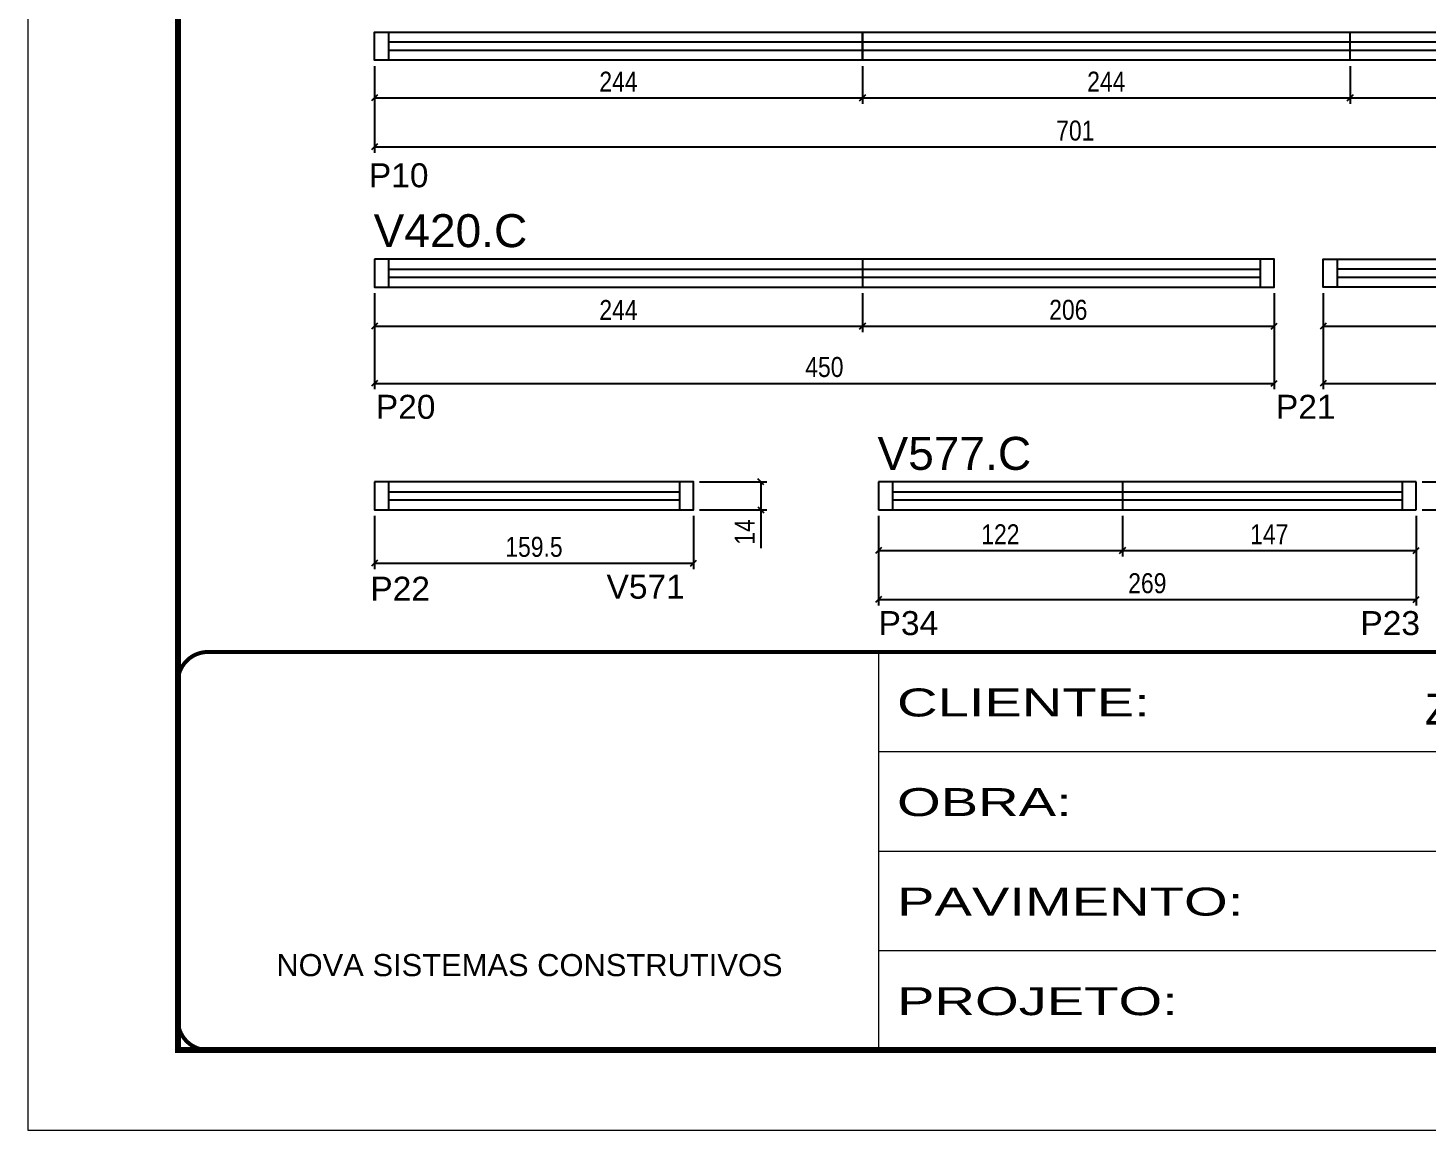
# Model space of a CAD drawing. Extents: x 1959 to 8212, y 239 to 4735.
# Drawn here: x 3557 to 4257, y 2537 to 3088 of the extents above; entities that cross this region are included whole.
import ezdxf

# ---------------------------------------------------------------- set-up
doc = ezdxf.new("R2010")
doc.units = 0
doc.linetypes.add('CONTINUO', pattern=[0])
doc.linetypes.add('DASHED', pattern=[0.75, 0.5, -0.25])
for name, color, linetype in [('5', 5, 'Continuous'), ('COTA', 241, 'Continuous'), ('NOMENCLATURA', 7, 'Continuous'), ('Painéis', 200, 'Continuous'), ('SARR_2.2x7', 40, 'Continuous'), ('SARR_EDITAR', 141, 'Continuous')]:
    doc.layers.add(name, color=color, linetype=linetype)
doc.layers.add('Folhas', color=255, linetype='Continuous', lineweight=9)
doc.layers.add('SARRAFO DE PRESSAO', color=251, linetype='DASHED', lineweight=9)
doc.styles.add('ARIAL', font='arial.ttf')
doc.styles.add('COTA TECNICA', font='techl___.ttf', dxfattribs={"height": 10})
doc.styles.add('COTA TECNICA-50', font='techl___.ttf', dxfattribs={"height": 10})
doc.styles.get("Standard").update_dxf_attribs({"font": 'arial.ttf'})
doc.styles.add('Tecnologia', font='')
doc.styles.get('Tecnologia').set_extended_font_data('Forgotten Futurist')
doc.dimstyles.new('COTA PAINEL-50', dxfattribs={"dimtxt": 10, "dimasz": 3, "dimexe": 3, "dimexo": 3, "dimgap": 3, "dimtad": 1, "dimdec": 1, "dimzin": 12, "dimdsep": 46, "dimtxsty": 'COTA TECNICA-50', "dimblk1": 'OBLIQUE', "dimblk2": 'OBLIQUE', "dimsah": 1, "dimcen": 0.9, "dimclrd": 4, "dimclre": 4, "dimclrt": 240, "dimadec": 1, "dimazin": 3, "dimtfac": 1, "dimtdec": 1, "dimtmove": 0, "dimatfit": 3, "dimfxl": 1, "dimtolj": 1, "dimtzin": 12, "dimarcsym": 0})
doc.dimstyles.new('PAINEL', dxfattribs={"dimtxt": 10, "dimasz": 3, "dimexe": 3, "dimexo": 3, "dimgap": 3, "dimtad": 1, "dimdec": 1, "dimzin": 12, "dimdsep": 46, "dimtxsty": 'COTA TECNICA', "dimblk1": 'OBLIQUE', "dimblk2": 'OBLIQUE', "dimsah": 1, "dimcen": 0.9, "dimclrd": 4, "dimclre": 4, "dimclrt": 240, "dimadec": 1, "dimazin": 3, "dimtfac": 1, "dimtdec": 1, "dimtmove": 0, "dimatfit": 3, "dimfxl": 1, "dimtolj": 1, "dimtzin": 12, "dimarcsym": 0})

# ---------------------------------------------------------------- blocks, each defined once
blk = doc.blocks.new('9999999999')
at = {"color": 30, "linetype": 'CONTINUO'}
for p, q in [((98564.56, 34230.21), (98564.56, 34429.45)), ((98564.56, 34379.64), (99583.98, 34379.64)), ((98564.56, 34329.83), (99487.98, 34329.83)), ((98564.56, 34280.02), (99487.98, 34280.02))]:
    blk.add_line(p, q, dxfattribs=at)
at = {"color": 30, "linetype": 'CONTINUO', "const_width": 2}
blk.add_lwpolyline([(99583.98, 34230.21), (99583.98, 34414.45, 0.414214), (99568.98, 34429.45), (98228.98, 34429.45, 0.414214), (98213.98, 34414.45), (98213.98, 34245.21, 0.414214), (98228.98, 34230.21), (99583.98, 34230.21)], format="xyb", dxfattribs=at)
at = {"layer": 'Folhas'}
blk.add_lwpolyline([(98138.98, 34190.21), (99623.98, 34190.21), (99623.98, 35240.21), (98138.98, 35240.21)], close=True, dxfattribs=at)
at = {"layer": 'Folhas', "color": 30, "const_width": 3}
blk.add_lwpolyline([(98213.98, 34230.21), (99583.98, 34230.21), (99583.98, 35200.21), (98213.98, 35200.21)], close=True, dxfattribs=at)
at = {"color": 7, "linetype": 'Continuous', "ltscale": 5, "style": 'ARIAL'}
for s, height, p in [('ZAMBETTA', 15.483, (98837.68, 34393.13)), ('NOVA SISTEMAS CONSTRUTIVOS', 11.0592, (98263.19, 34267.21))]:
    blk.add_text(s, height=height, dxfattribs=at).set_placement(p)
at = {"layer": 'Folhas', "color": 7, "style": 'Tecnologia', "width": 1.5}
for s, p in [('CLIENTE:', (98573.65, 34397.17)), ('OBRA:', (98573.65, 34347.31)), ('PAVIMENTO:', (98573.65, 34297.5)), ('PROJETO:', (98573.65, 34247.69))]:
    blk.add_text(s, height=14, dxfattribs=at).set_placement(p)
blk = doc.blocks.new('_Oblique')
at = {"color": 0, "linetype": 'ByBlock', "lineweight": -2}
blk.add_line((-0.5, -0.5), (0.5, 0.5), dxfattribs=at)
blk = doc.blocks.new('*D46')
at = {"layer": 'COTA', "color": 4, "linetype": 'ByBlock', "lineweight": -2, "transparency": 16777216}
for p, q in [((3730.6, 3069.07), (3730.6, 3050.23)), ((3974.6, 3069.07), (3974.6, 3050.23)), ((3730.6, 3053.23), (3974.6, 3053.23))]:
    blk.add_line(p, q, dxfattribs=at)
at = {"layer": 'Defpoints', "color": 0, "linetype": 'ByBlock', "transparency": 16777216}
for p in [(3730.6, 3072.07), (3974.6, 3072.07), (3974.6, 3053.23)]:
    blk.add_point(p, dxfattribs=at)
at = {"layer": 'COTA', "color": 4, "linetype": 'ByBlock', "lineweight": -2, "transparency": 16777216, "xscale": 3, "yscale": 3, "zscale": 3, "rotation": 180}
blk.add_blockref('_Oblique', (3730.6, 3053.23), dxfattribs=at)
at = {"layer": 'COTA', "color": 4, "linetype": 'ByBlock', "lineweight": -2, "transparency": 16777216, "xscale": 3, "yscale": 3, "zscale": 3}
blk.add_blockref('_Oblique', (3974.6, 3053.23), dxfattribs=at)
at = {"layer": 'COTA', "color": 240, "linetype": 'ByBlock', "transparency": 16777216, "insert": (3852.6, 3061.3), "char_height": 10, "attachment_point": 5, "style": 'COTA TECNICA-50'}
blk.add_mtext('\\A1;244', dxfattribs=at)
blk = doc.blocks.new('*D47')
at = {"layer": 'COTA', "color": 4, "linetype": 'ByBlock', "lineweight": -2, "transparency": 16777216}
for p, q in [((3974.6, 3069.07), (3974.6, 3050.23)), ((4218.6, 3069.07), (4218.6, 3050.23)), ((3974.6, 3053.23), (4218.6, 3053.23))]:
    blk.add_line(p, q, dxfattribs=at)
at = {"layer": 'Defpoints', "color": 0, "linetype": 'ByBlock', "transparency": 16777216}
for p in [(3974.6, 3072.07), (4218.6, 3072.07), (4218.6, 3053.23)]:
    blk.add_point(p, dxfattribs=at)
at = {"layer": 'COTA', "color": 4, "linetype": 'ByBlock', "lineweight": -2, "transparency": 16777216, "xscale": 3, "yscale": 3, "zscale": 3, "rotation": 180}
blk.add_blockref('_Oblique', (3974.6, 3053.23), dxfattribs=at)
at = {"layer": 'COTA', "color": 4, "linetype": 'ByBlock', "lineweight": -2, "transparency": 16777216, "xscale": 3, "yscale": 3, "zscale": 3}
blk.add_blockref('_Oblique', (4218.6, 3053.23), dxfattribs=at)
at = {"layer": 'COTA', "color": 240, "linetype": 'ByBlock', "transparency": 16777216, "insert": (4096.6, 3061.3), "char_height": 10, "attachment_point": 5, "style": 'COTA TECNICA-50'}
blk.add_mtext('\\A1;244', dxfattribs=at)
blk = doc.blocks.new('*D48')
at = {"layer": 'COTA', "color": 4, "lineweight": -2, "transparency": 16777216}
for p, q in [((3730.6, 3069.07), (3730.6, 3025.65)), ((4431.6, 3069.07), (4431.6, 3025.65)), ((3730.6, 3028.65), (4431.6, 3028.65))]:
    blk.add_line(p, q, dxfattribs=at)
at = {"layer": 'Defpoints', "color": 0, "transparency": 16777216}
for p in [(3730.6, 3072.07), (4431.6, 3072.07), (4431.6, 3028.65)]:
    blk.add_point(p, dxfattribs=at)
at = {"layer": 'COTA', "color": 4, "lineweight": -2, "transparency": 16777216, "xscale": 3, "yscale": 3, "zscale": 3, "rotation": 180}
blk.add_blockref('_Oblique', (3730.6, 3028.65), dxfattribs=at)
at = {"layer": 'COTA', "color": 4, "lineweight": -2, "transparency": 16777216, "xscale": 3, "yscale": 3, "zscale": 3}
blk.add_blockref('_Oblique', (4431.6, 3028.65), dxfattribs=at)
at = {"layer": 'COTA', "color": 240, "transparency": 16777216, "insert": (4081.1, 3036.75), "char_height": 10, "attachment_point": 5, "style": 'COTA TECNICA'}
blk.add_mtext('\\A1;701', dxfattribs=at)
blk = doc.blocks.new('*D50')
at = {"layer": 'COTA', "color": 4, "lineweight": -2, "transparency": 16777216}
for p, q in [((4218.6, 3069.07), (4218.6, 3050.23)), ((4431.6, 3069.07), (4431.6, 3050.23)), ((4218.6, 3053.23), (4431.6, 3053.23))]:
    blk.add_line(p, q, dxfattribs=at)
at = {"layer": 'Defpoints', "color": 0, "transparency": 16777216}
for p in [(4218.6, 3072.07), (4431.6, 3072.07), (4431.6, 3053.23)]:
    blk.add_point(p, dxfattribs=at)
at = {"layer": 'COTA', "color": 4, "lineweight": -2, "transparency": 16777216, "xscale": 3, "yscale": 3, "zscale": 3, "rotation": 180}
blk.add_blockref('_Oblique', (4218.6, 3053.23), dxfattribs=at)
at = {"layer": 'COTA', "color": 4, "lineweight": -2, "transparency": 16777216, "xscale": 3, "yscale": 3, "zscale": 3}
blk.add_blockref('_Oblique', (4431.6, 3053.23), dxfattribs=at)
at = {"layer": 'COTA', "color": 240, "transparency": 16777216, "insert": (4325.1, 3061.45), "char_height": 10, "attachment_point": 5, "style": 'COTA TECNICA'}
blk.add_mtext('\\A1;213', dxfattribs=at)
blk = doc.blocks.new('*D55')
at = {"layer": 'COTA', "color": 4, "linetype": 'ByBlock', "lineweight": -2, "transparency": 16777216}
for p, q in [((3730.6, 2843.98), (3730.6, 2817.3)), ((3890.1, 2843.98), (3890.1, 2817.3)), ((3730.6, 2820.3), (3890.1, 2820.3))]:
    blk.add_line(p, q, dxfattribs=at)
at = {"layer": 'Defpoints', "color": 0, "linetype": 'ByBlock', "transparency": 16777216}
for p in [(3730.6, 2846.98), (3890.1, 2846.98), (3890.1, 2820.3)]:
    blk.add_point(p, dxfattribs=at)
at = {"layer": 'COTA', "color": 4, "linetype": 'ByBlock', "lineweight": -2, "transparency": 16777216, "xscale": 3, "yscale": 3, "zscale": 3, "rotation": 180}
blk.add_blockref('_Oblique', (3730.6, 2820.3), dxfattribs=at)
at = {"layer": 'COTA', "color": 4, "linetype": 'ByBlock', "lineweight": -2, "transparency": 16777216, "xscale": 3, "yscale": 3, "zscale": 3}
blk.add_blockref('_Oblique', (3890.1, 2820.3), dxfattribs=at)
at = {"layer": 'COTA', "color": 240, "linetype": 'ByBlock', "transparency": 16777216, "insert": (3810.35, 2828.44), "char_height": 10, "attachment_point": 5, "style": 'COTA TECNICA-50'}
blk.add_mtext('\\A1;159.5', dxfattribs=at)
blk = doc.blocks.new('*D51')
at = {"layer": 'COTA', "color": 4, "linetype": 'ByBlock', "lineweight": -2, "transparency": 16777216}
for p, q in [((4205.06, 2955.42), (4205.06, 2935.95)), ((4449.06, 2955.42), (4449.06, 2935.95)), ((4205.06, 2938.95), (4449.06, 2938.95))]:
    blk.add_line(p, q, dxfattribs=at)
at = {"layer": 'Defpoints', "color": 0, "linetype": 'ByBlock', "transparency": 16777216}
for p in [(4205.06, 2958.42), (4449.06, 2958.42), (4449.06, 2938.95)]:
    blk.add_point(p, dxfattribs=at)
at = {"layer": 'COTA', "color": 4, "linetype": 'ByBlock', "lineweight": -2, "transparency": 16777216, "xscale": 3, "yscale": 3, "zscale": 3, "rotation": 180}
blk.add_blockref('_Oblique', (4205.06, 2938.95), dxfattribs=at)
at = {"layer": 'COTA', "color": 4, "linetype": 'ByBlock', "lineweight": -2, "transparency": 16777216, "xscale": 3, "yscale": 3, "zscale": 3}
blk.add_blockref('_Oblique', (4449.06, 2938.95), dxfattribs=at)
at = {"layer": 'COTA', "color": 240, "linetype": 'ByBlock', "transparency": 16777216, "insert": (4327.06, 2947.03), "char_height": 10, "attachment_point": 5, "style": 'COTA TECNICA-50'}
blk.add_mtext('\\A1;244', dxfattribs=at)
blk = doc.blocks.new('*D53')
at = {"layer": 'COTA', "color": 4, "lineweight": -2, "transparency": 16777216}
for p, q in [((4205.06, 2955.42), (4205.06, 2907.33)), ((4906.06, 2955.42), (4906.06, 2907.33)), ((4205.06, 2910.33), (4906.06, 2910.33))]:
    blk.add_line(p, q, dxfattribs=at)
at = {"layer": 'Defpoints', "color": 0, "transparency": 16777216}
for p in [(4205.06, 2958.42), (4906.06, 2958.42), (4906.06, 2910.33)]:
    blk.add_point(p, dxfattribs=at)
at = {"layer": 'COTA', "color": 4, "lineweight": -2, "transparency": 16777216, "xscale": 3, "yscale": 3, "zscale": 3, "rotation": 180}
blk.add_blockref('_Oblique', (4205.06, 2910.33), dxfattribs=at)
at = {"layer": 'COTA', "color": 4, "lineweight": -2, "transparency": 16777216, "xscale": 3, "yscale": 3, "zscale": 3}
blk.add_blockref('_Oblique', (4906.06, 2910.33), dxfattribs=at)
at = {"layer": 'COTA', "color": 240, "transparency": 16777216, "insert": (4555.56, 2918.44), "char_height": 10, "attachment_point": 5, "style": 'COTA TECNICA'}
blk.add_mtext('\\A1;701', dxfattribs=at)
blk = doc.blocks.new('*D57')
at = {"layer": 'COTA', "color": 4, "linetype": 'ByBlock', "lineweight": -2, "transparency": 16777216}
for p, q in [((3730.6, 2955.42), (3730.6, 2907.33)), ((4180.6, 2955.42), (4180.6, 2907.33)), ((3730.6, 2910.33), (4180.6, 2910.33))]:
    blk.add_line(p, q, dxfattribs=at)
at = {"layer": 'Defpoints', "color": 0, "linetype": 'ByBlock', "transparency": 16777216}
for p in [(3730.6, 2958.42), (4180.6, 2958.42), (4180.6, 2910.33)]:
    blk.add_point(p, dxfattribs=at)
at = {"layer": 'COTA', "color": 4, "linetype": 'ByBlock', "lineweight": -2, "transparency": 16777216, "xscale": 3, "yscale": 3, "zscale": 3, "rotation": 180}
blk.add_blockref('_Oblique', (3730.6, 2910.33), dxfattribs=at)
at = {"layer": 'COTA', "color": 4, "linetype": 'ByBlock', "lineweight": -2, "transparency": 16777216, "xscale": 3, "yscale": 3, "zscale": 3}
blk.add_blockref('_Oblique', (4180.6, 2910.33), dxfattribs=at)
at = {"layer": 'COTA', "color": 240, "linetype": 'ByBlock', "transparency": 16777216, "insert": (3955.6, 2918.44), "char_height": 10, "attachment_point": 5, "style": 'COTA TECNICA-50'}
blk.add_mtext('\\A1;450', dxfattribs=at)
blk = doc.blocks.new('*D58')
at = {"layer": 'COTA', "color": 4, "lineweight": -2, "transparency": 16777216}
for p, q in [((3730.6, 2955.42), (3730.6, 2935.95)), ((3974.6, 2955.42), (3974.6, 2935.95)), ((3730.6, 2938.95), (3974.6, 2938.95))]:
    blk.add_line(p, q, dxfattribs=at)
at = {"layer": 'Defpoints', "color": 0, "transparency": 16777216}
for p in [(3730.6, 2958.42), (3974.6, 2958.42), (3974.6, 2938.95)]:
    blk.add_point(p, dxfattribs=at)
at = {"layer": 'COTA', "color": 4, "lineweight": -2, "transparency": 16777216, "xscale": 3, "yscale": 3, "zscale": 3, "rotation": 180}
blk.add_blockref('_Oblique', (3730.6, 2938.95), dxfattribs=at)
at = {"layer": 'COTA', "color": 4, "lineweight": -2, "transparency": 16777216, "xscale": 3, "yscale": 3, "zscale": 3}
blk.add_blockref('_Oblique', (3974.6, 2938.95), dxfattribs=at)
at = {"layer": 'COTA', "color": 240, "transparency": 16777216, "insert": (3852.6, 2947.03), "char_height": 10, "attachment_point": 5, "style": 'COTA TECNICA'}
blk.add_mtext('\\A1;244', dxfattribs=at)
blk = doc.blocks.new('*D59')
at = {"layer": 'COTA', "color": 4, "lineweight": -2, "transparency": 16777216}
for p, q in [((3974.6, 2955.42), (3974.6, 2935.95)), ((4180.6, 2955.42), (4180.6, 2935.95)), ((3974.6, 2938.95), (4180.6, 2938.95))]:
    blk.add_line(p, q, dxfattribs=at)
at = {"layer": 'Defpoints', "color": 0, "transparency": 16777216}
for p in [(3974.6, 2958.42), (4180.6, 2958.42), (4180.6, 2938.95)]:
    blk.add_point(p, dxfattribs=at)
at = {"layer": 'COTA', "color": 4, "lineweight": -2, "transparency": 16777216, "xscale": 3, "yscale": 3, "zscale": 3, "rotation": 180}
blk.add_blockref('_Oblique', (3974.6, 2938.95), dxfattribs=at)
at = {"layer": 'COTA', "color": 4, "lineweight": -2, "transparency": 16777216, "xscale": 3, "yscale": 3, "zscale": 3}
blk.add_blockref('_Oblique', (4180.6, 2938.95), dxfattribs=at)
at = {"layer": 'COTA', "color": 240, "transparency": 16777216, "insert": (4077.6, 2947.06), "char_height": 10, "attachment_point": 5, "style": 'COTA TECNICA'}
blk.add_mtext('\\A1;206', dxfattribs=at)
blk = doc.blocks.new('*D60')
at = {"layer": 'COTA', "color": 4, "lineweight": -2, "transparency": 16777216}
for p, q in [((3893.1, 2860.98), (3926.81, 2860.98)), ((3923.81, 2860.98), (3923.81, 2846.98)), ((3893.1, 2846.98), (3926.81, 2846.98)), ((3923.81, 2846.98), (3923.81, 2827.86))]:
    blk.add_line(p, q, dxfattribs=at)
at = {"layer": 'Defpoints', "color": 0, "transparency": 16777216}
for p in [(3890.1, 2860.98), (3890.1, 2846.98), (3923.81, 2846.98)]:
    blk.add_point(p, dxfattribs=at)
at = {"layer": 'COTA', "color": 4, "lineweight": -2, "transparency": 16777216, "xscale": 3, "yscale": 3, "zscale": 3}
for p, rotation in [((3923.81, 2860.98), 90), ((3923.81, 2846.98), 270)]:
    blk.add_blockref('_Oblique', p, dxfattribs=dict(at, rotation=rotation))
at = {"layer": 'COTA', "color": 240, "transparency": 16777216, "insert": (3915.74, 2835.92), "char_height": 10, "attachment_point": 5, "rotation": 90, "style": 'COTA TECNICA'}
blk.add_mtext('\\A1;14', dxfattribs=at)
blk = doc.blocks.new('*D120')
at = {"layer": 'COTA', "color": 4, "linetype": 'ByBlock', "lineweight": -2, "transparency": 16777216}
for p, q in [((3982.63, 2843.98), (3982.63, 2799.1)), ((4251.63, 2843.98), (4251.63, 2799.1)), ((3982.63, 2802.1), (4251.63, 2802.1))]:
    blk.add_line(p, q, dxfattribs=at)
at = {"layer": 'Defpoints', "color": 0, "linetype": 'ByBlock', "transparency": 16777216}
for p in [(3982.63, 2846.98), (4251.63, 2846.98), (4251.63, 2802.1)]:
    blk.add_point(p, dxfattribs=at)
at = {"layer": 'COTA', "color": 4, "linetype": 'ByBlock', "lineweight": -2, "transparency": 16777216, "xscale": 3, "yscale": 3, "zscale": 3, "rotation": 180}
blk.add_blockref('_Oblique', (3982.63, 2802.1), dxfattribs=at)
at = {"layer": 'COTA', "color": 4, "linetype": 'ByBlock', "lineweight": -2, "transparency": 16777216, "xscale": 3, "yscale": 3, "zscale": 3}
blk.add_blockref('_Oblique', (4251.63, 2802.1), dxfattribs=at)
at = {"layer": 'COTA', "color": 240, "linetype": 'ByBlock', "transparency": 16777216, "insert": (4117.13, 2810.23), "char_height": 10, "attachment_point": 5, "style": 'COTA TECNICA-50'}
blk.add_mtext('\\A1;269', dxfattribs=at)
blk = doc.blocks.new('*D121')
at = {"layer": 'COTA', "color": 4, "lineweight": -2, "transparency": 16777216}
for p, q in [((4293.96, 2860.98), (4293.96, 2880.09)), ((4254.63, 2860.98), (4296.96, 2860.98)), ((4293.96, 2846.98), (4293.96, 2860.98)), ((4254.63, 2846.98), (4296.96, 2846.98))]:
    blk.add_line(p, q, dxfattribs=at)
at = {"layer": 'Defpoints', "color": 0, "transparency": 16777216}
for p in [(4251.63, 2860.98), (4293.96, 2860.98), (4251.63, 2846.98)]:
    blk.add_point(p, dxfattribs=at)
at = {"layer": 'COTA', "color": 4, "lineweight": -2, "transparency": 16777216, "xscale": 3, "yscale": 3, "zscale": 3}
for p, rotation in [((4293.96, 2860.98), 90), ((4293.96, 2846.98), 270)]:
    blk.add_blockref('_Oblique', p, dxfattribs=dict(at, rotation=rotation))
at = {"layer": 'COTA', "color": 240, "transparency": 16777216, "insert": (4285.89, 2872.03), "char_height": 10, "attachment_point": 5, "rotation": 90, "style": 'COTA TECNICA'}
blk.add_mtext('\\A1;14', dxfattribs=at)
blk = doc.blocks.new('*D122')
at = {"layer": 'COTA', "color": 4, "lineweight": -2, "transparency": 16777216}
for p, q in [((3982.63, 2843.98), (3982.63, 2823.72)), ((4104.63, 2843.98), (4104.63, 2823.72)), ((3982.63, 2826.72), (4104.63, 2826.72))]:
    blk.add_line(p, q, dxfattribs=at)
at = {"layer": 'Defpoints', "color": 0, "transparency": 16777216}
for p in [(3982.63, 2846.98), (4104.63, 2846.98), (4104.63, 2826.72)]:
    blk.add_point(p, dxfattribs=at)
at = {"layer": 'COTA', "color": 4, "lineweight": -2, "transparency": 16777216, "xscale": 3, "yscale": 3, "zscale": 3, "rotation": 180}
blk.add_blockref('_Oblique', (3982.63, 2826.72), dxfattribs=at)
at = {"layer": 'COTA', "color": 4, "lineweight": -2, "transparency": 16777216, "xscale": 3, "yscale": 3, "zscale": 3}
blk.add_blockref('_Oblique', (4104.63, 2826.72), dxfattribs=at)
at = {"layer": 'COTA', "color": 240, "transparency": 16777216, "insert": (4043.63, 2834.78), "char_height": 10, "attachment_point": 5, "style": 'COTA TECNICA'}
blk.add_mtext('\\A1;122', dxfattribs=at)
blk = doc.blocks.new('*D123')
at = {"layer": 'COTA', "color": 4, "lineweight": -2, "transparency": 16777216}
for p, q in [((4104.63, 2843.98), (4104.63, 2823.72)), ((4251.63, 2843.98), (4251.63, 2823.72)), ((4104.63, 2826.72), (4251.63, 2826.72))]:
    blk.add_line(p, q, dxfattribs=at)
at = {"layer": 'Defpoints', "color": 0, "transparency": 16777216}
for p in [(4104.63, 2846.98), (4251.63, 2846.98), (4251.63, 2826.72)]:
    blk.add_point(p, dxfattribs=at)
at = {"layer": 'COTA', "color": 4, "lineweight": -2, "transparency": 16777216, "xscale": 3, "yscale": 3, "zscale": 3, "rotation": 180}
blk.add_blockref('_Oblique', (4104.63, 2826.72), dxfattribs=at)
at = {"layer": 'COTA', "color": 4, "lineweight": -2, "transparency": 16777216, "xscale": 3, "yscale": 3, "zscale": 3}
blk.add_blockref('_Oblique', (4251.63, 2826.72), dxfattribs=at)
at = {"layer": 'COTA', "color": 240, "transparency": 16777216, "insert": (4178.13, 2834.79), "char_height": 10, "attachment_point": 5, "style": 'COTA TECNICA'}
blk.add_mtext('\\A1;147', dxfattribs=at)

msp = doc.modelspace()

# ---------------------------------------------------------------- linework, layer by layer
at = {"layer": 'Painéis'}
for p, q in [((3974.6, 3086.07), (4431.6, 3086.07)), ((3974.6, 3072.07), (3974.6, 3086.07)), ((4218.6, 3072.07), (4218.6, 3086.07)), ((4431.6, 3072.07), (3974.6, 3072.07))]:
    msp.add_line(p, q, dxfattribs=at)
at = {"layer": 'Painéis', "linetype": 'ByBlock'}
for p, q in [((3974.6, 2972.42), (3974.6, 2958.42)), ((3982.63, 2860.98), (3982.63, 2846.98)), ((4251.63, 2860.98), (3982.63, 2860.98)), ((4104.63, 2860.98), (4104.63, 2846.98)), ((4251.63, 2846.98), (4251.63, 2860.98)), ((3982.63, 2846.98), (4251.63, 2846.98))]:
    msp.add_line(p, q, dxfattribs=at)
at = {"layer": 'Painéis'}
for points in [[(3974.6, 3072.07), (3730.6, 3072.07), (3730.6, 3086.07), (3974.6, 3086.07)], [(4449.06, 2958.42), (4205.06, 2958.42), (4205.06, 2972.42), (4449.06, 2972.42)]]:
    msp.add_lwpolyline(points, close=True, dxfattribs=at)
at = {"layer": 'Painéis', "linetype": 'ByBlock'}
for points in [[(3730.6, 2972.42), (3730.6, 2958.42), (4180.6, 2958.42), (4180.6, 2972.42)], [(3730.6, 2860.98), (3730.6, 2846.98), (3890.1, 2846.98), (3890.1, 2860.98)]]:
    msp.add_lwpolyline(points, close=True, dxfattribs=at)
at = {"layer": 'SARR_2.2x7', "linetype": 'Continuous'}
for p, q in [((3737.6, 3086.07), (3737.6, 3072.07)), ((3737.6, 2972.42), (3737.6, 2958.42)), ((4173.6, 2972.42), (4173.6, 2958.42)), ((4212.06, 2972.42), (4212.06, 2958.42)), ((3737.6, 2860.98), (3737.6, 2846.98)), ((3883.1, 2860.98), (3883.1, 2846.98)), ((3989.63, 2860.98), (3989.63, 2846.98)), ((4244.63, 2860.98), (4244.63, 2846.98))]:
    msp.add_line(p, q, dxfattribs=at)
at = {"layer": 'SARR_EDITAR', "linetype": 'Continuous'}
for p, q in [((3974.6, 3081.07), (3737.6, 3081.07)), ((4218.6, 3081.07), (3974.6, 3081.07)), ((4424.6, 3081.07), (4218.6, 3081.07)), ((3737.6, 3077.07), (3974.6, 3077.07)), ((3974.6, 3077.07), (4218.6, 3077.07)), ((4218.6, 3077.07), (4424.6, 3077.07)), ((3737.6, 2967.42), (3974.6, 2967.42)), ((3974.6, 2967.42), (4173.6, 2967.42)), ((4449.06, 2967.42), (4212.06, 2967.42)), ((3737.6, 2963.42), (3974.6, 2963.42)), ((3974.6, 2963.42), (4173.6, 2963.42)), ((4212.06, 2963.42), (4449.06, 2963.42)), ((3737.6, 2855.98), (3883.1, 2855.98)), ((3989.63, 2855.98), (4244.63, 2855.98)), ((3737.6, 2851.98), (3883.1, 2851.98)), ((3989.63, 2851.98), (4244.63, 2851.98))]:
    msp.add_line(p, q, dxfattribs=at)

# ---------------------------------------------------------------- block references
at = {"layer": 'SARRAFO DE PRESSAO', "color": 6, "linetype": 'ByBlock'}
msp.add_blockref('9999999999', (-94581.71, -31653.56), dxfattribs=at)

# ---------------------------------------------------------------- texts
at = {"layer": '5', "linetype": 'Continuous'}
for s, rotation, p in [('P10', 359.99996, (3727.78, 3008.45)), ('P20', 359.99996, (3731.25, 2892.58)), ('P21', 359.99996, (4181.46, 2892.58)), ('P22', 0.00004, (3728.5, 2801.55)), ('V571', 359.99996, (3846.64, 2802.55)), ('P34', 0.00004, (3982.72, 2784.34)), ('P23', 359.99996, (4223.69, 2784.34))]:
    msp.add_text(s, height=12, rotation=rotation, dxfattribs=at).set_placement(p)
at = {"layer": 'NOMENCLATURA', "linetype": 'Continuous'}
for s, p in [('V420.C', (3730.13, 2978.48)), ('V577.C', (3982.16, 2867.03))]:
    msp.add_text(s, height=16.5, dxfattribs=at).set_placement(p)

# ---------------------------------------------------------------- dimensions: what is measured, and where the dimension line sits
at = {"layer": 'COTA', "color": 1, "linetype": 'ByBlock'}
for base, p1, p2, picture, middle in [((3974.6, 3053.23), (3730.6, 3072.07), (3974.6, 3072.07), '*D46', (3852.6, 3061.3)), ((4218.6, 3053.23), (3974.6, 3072.07), (4218.6, 3072.07), '*D47', (4096.6, 3061.3)), ((4180.6, 2910.33), (3730.6, 2958.42), (4180.6, 2958.42), '*D57', (3955.6, 2918.44)), ((4449.06, 2938.95), (4205.06, 2958.42), (4449.06, 2958.42), '*D51', (4327.06, 2947.03)), ((3890.1, 2820.3), (3730.6, 2846.98), (3890.1, 2846.98), '*D55', (3810.35, 2828.44)), ((4251.63, 2802.1), (3982.63, 2846.98), (4251.63, 2846.98), '*D120', (4117.13, 2810.23))]:
    dim = msp.add_linear_dim(base=base, p1=p1, p2=p2, dimstyle='COTA PAINEL-50', override={"dimarcsym": 1}, dxfattribs=at)
    dim.commit()
    dim.dimension.update_dxf_attribs({"geometry": picture, "text_midpoint": middle})
at = {"layer": 'COTA'}
for base, p1, p2, picture, middle in [((4431.6, 3028.65), (3730.6, 3072.07), (4431.6, 3072.07), '*D48', (4081.1, 3036.75)), ((4431.6, 3053.23), (4218.6, 3072.07), (4431.6, 3072.07), '*D50', (4325.1, 3061.45)), ((3974.6, 2938.95), (3730.6, 2958.42), (3974.6, 2958.42), '*D58', (3852.6, 2947.03)), ((4906.06, 2910.33), (4205.06, 2958.42), (4906.06, 2958.42), '*D53', (4555.56, 2918.44)), ((4104.63, 2826.72), (3982.63, 2846.98), (4104.63, 2846.98), '*D122', (4043.63, 2834.78))]:
    dim = msp.add_linear_dim(base=base, p1=p1, p2=p2, dimstyle='PAINEL', dxfattribs=at)
    dim.commit()
    dim.dimension.update_dxf_attribs({"geometry": picture, "text_midpoint": middle})
for base, p1, p2, picture, middle in [((4180.6, 2938.95), (3974.6, 2958.42), (4180.6, 2958.42), '*D59', (4077.6, 2947.06)), ((4251.63, 2826.72), (4104.63, 2846.98), (4251.63, 2846.98), '*D123', (4178.13, 2834.79))]:
    dim = msp.add_linear_dim(base=base, p1=p1, p2=p2, dimstyle='PAINEL', override={"dimtmove": 1}, dxfattribs=at)
    dim.commit()
    dim.dimension.update_dxf_attribs({"geometry": picture, "text_midpoint": middle})
for base, p1, p2, picture, middle in [((4293.96, 2860.98), (4251.63, 2846.98), (4251.63, 2860.98), '*D121', (4285.89, 2872.03)), ((3923.81, 2846.98), (3890.1, 2860.98), (3890.1, 2846.98), '*D60', (3915.74, 2835.92))]:
    dim = msp.add_linear_dim(base=base, p1=p1, p2=p2, angle=90, dimstyle='PAINEL', dxfattribs=at)
    dim.commit()
    dim.dimension.update_dxf_attribs({"geometry": picture, "text_midpoint": middle})

doc.saveas('drawing.dxf')
